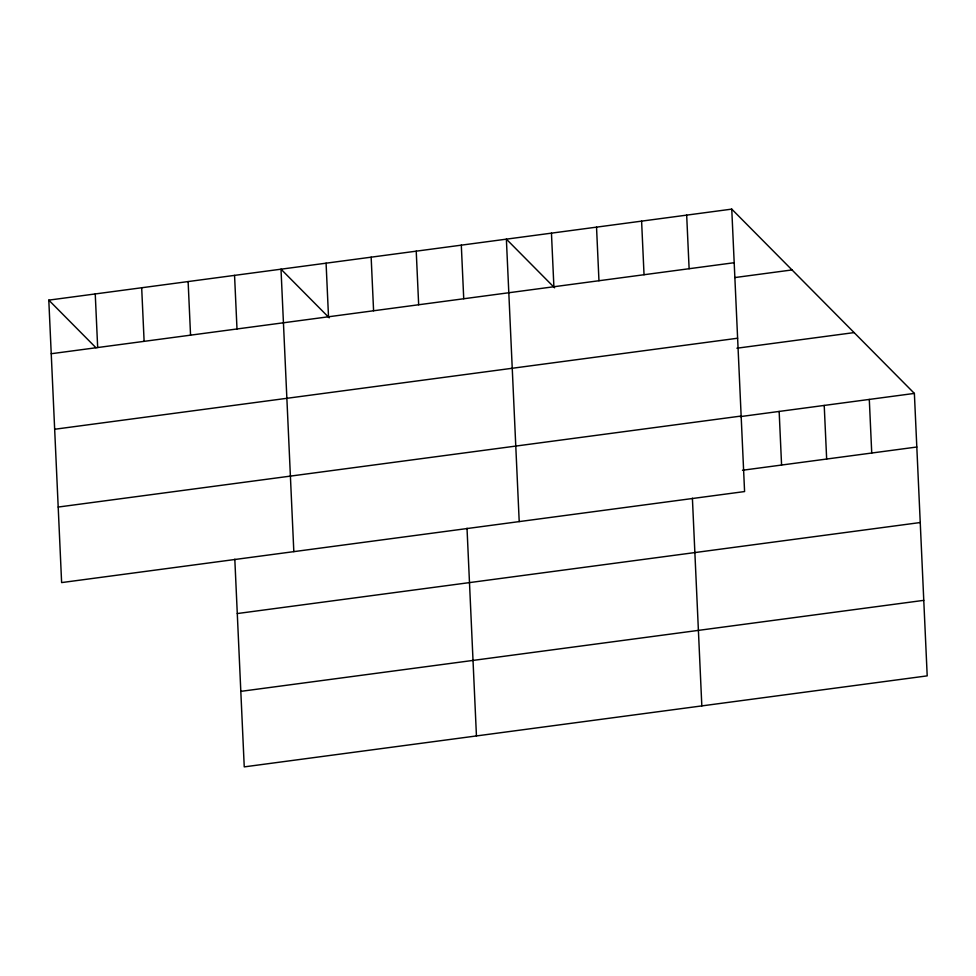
<?xml version="1.0" encoding="UTF-8"?>
<svg xmlns="http://www.w3.org/2000/svg" width="976" height="976" viewBox="0 0 976 976"><rect width="100%" height="100%" fill="white"/><g stroke="black" fill="none" stroke-linecap="round" stroke-linejoin="round"><path stroke-width="1.46" d="M731.756 209.12L744.578 491.562L61.622 582.587L48.8 300.132L731.756 209.12L914.378 393.413L927.2 675.868L244.244 766.88L234.813 559.175M51.24 353.727L734.184 262.715M734.928 277.55L792.012 269.937M54.668 429.257L737.612 338.233M736.917 348.212L854.11 332.596M58.194 507.056L741.15 416.044M740.089 416.642L914.378 393.413M742.516 470.249L916.806 447.02M237.29 613.55L920.234 522.538M240.816 691.362L923.772 600.35M554.588 287.81L506.373 239.144L519.208 521.599M329.217 317.847L281.003 269.181L293.825 551.635M48.8 300.132L96.002 347.773M869.299 399.428L871.739 453.023M824.22 405.43L826.66 459.037M779.153 411.433L781.581 465.04M686.677 215.123L689.117 268.729M692.399 498.199L701.829 705.904M641.598 221.125L644.038 274.732M596.531 227.14L598.959 280.734M551.452 233.142L553.892 286.749M461.306 245.159L463.734 298.754M467.016 528.236L476.447 735.941M416.227 251.161L418.667 304.768M371.148 257.176L373.588 310.771M326.082 263.178L328.509 316.773M234.557 275.378L236.997 328.973M188.124 281.564L190.552 335.158M141.679 287.749L144.119 341.356M95.245 293.935L97.673 347.541"/></g></svg>
